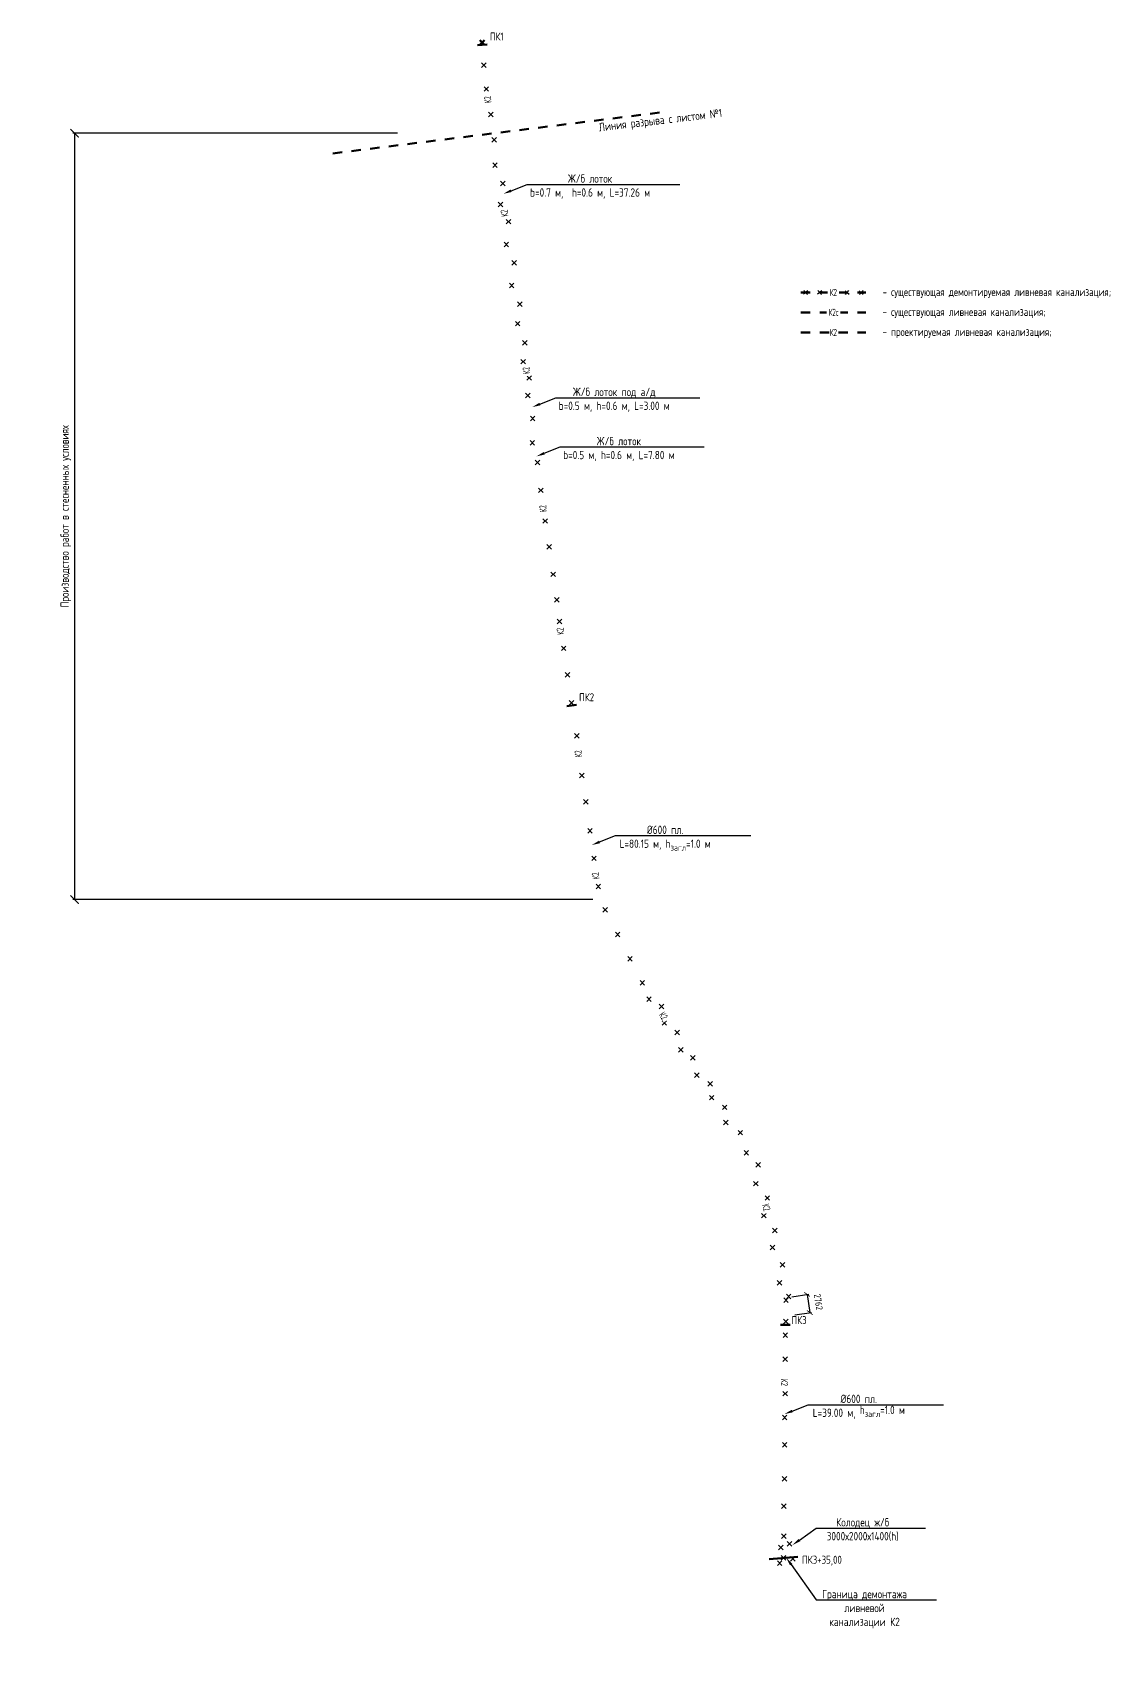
# Model space of a CAD drawing. Header units: millimetres. Extents: x 23834235 to 25435680, y -11289 to 22997815.
# Drawn here: x 24968214 to 25129846, y 22357913 to 22601488 of the extents above; entities that cross this region are included whole.
import ezdxf
from ezdxf import colors
from ezdxf.entities.mleader import LeaderData, LeaderLine
from ezdxf.math import Vec2, Vec3

# ---------------------------------------------------------------- set-up
doc = ezdxf.new("R2010")
doc.units = ezdxf.units.MM
doc.set_wipeout_variables(frame=1)
doc.linetypes.add('Штриховая', pattern=[2822.222233, 1411.111116, -1411.111116])
for name, color, linetype, lineweight in [('Text blocks_Ном._пера__28', 7, 'Continuous', 13), ('ВК_Текст', 7, 'Continuous', 25), ('Пикеты', 1, 'Continuous', 60), ('Труба К2', 7, 'Continuous', 60)]:
    doc.layers.add(name, color=color, linetype=linetype, lineweight=lineweight)
doc.layers.add('Выноски', color=7, linetype='Continuous')
doc.styles.add('GOST 2.304', font='GOST_type.ttf')
doc.styles.add('GOST_100', font='cs_gost2304.shx', dxfattribs={"width": 0.7, "height": 300})
doc.styles.get("Standard").update_dxf_attribs({"font": 'arial.ttf'})
doc.dimstyles.new('STANDARD$0', dxfattribs={"dimscale": 100, "dimtxt": 2.5, "dimasz": 1, "dimexe": 0.5, "dimexo": 2, "dimgap": 1, "dimtad": 1, "dimdec": 0, "dimzin": 0, "dimdsep": 46, "dimtxsty": 'Standard', "dimblk1": 'OBLIQUE', "dimblk2": 'OBLIQUE', "dimsah": 1, "dimcen": 2, "dimadec": 0, "dimazin": 0, "dimtfac": 1, "dimtdec": 4, "dimtofl": 0, "dimtmove": 2, "dimatfit": 3, "dimldrblk": 'OBLIQUE', "dimfxl": 1, "dimtolj": 1, "dimtzin": 0, "dimarcsym": 0})

# ---------------------------------------------------------------- blocks, each defined once
blk = doc.blocks.new('cross')
for p, q in [((-343, 343), (343, -343)), ((-343, -343), (343, 343))]:
    blk.add_line(p, q)
blk = doc.blocks.new('*U4')
at = {"color": 255}
blk.add_wipeout([(-200, 125), (200, 125), (200, -125), (-200, -125)], dxfattribs=at)
at = {"layer": 'ВК_Текст', "insert": (0, 0), "char_height": 250, "attachment_point": 5, "style": 'GOST_100'}
blk.add_mtext('К2', dxfattribs=at)
blk = doc.blocks.new('_ArchTick')
at = {"color": 0, "linetype": 'ByBlock', "const_width": 0.15}
blk.add_lwpolyline([(-0.5, -0.5), (0.5, 0.5)], dxfattribs=at)
blk = doc.blocks.new('*D12')
at = {"color": 0, "lineweight": -2, "transparency": 16777216}
for p, q in [((25082089, 22411880), (25084604, 22412259)), ((25084357, 22412222), (25084769, 22409491)), ((25082501, 22409149), (25085016, 22409528))]:
    blk.add_line(p, q, dxfattribs=at)
at = {"color": 0, "lineweight": -2, "transparency": 16777216, "xscale": 750.0000000000001, "yscale": 750.0000000000001, "zscale": 750.0000000000001}
for p, rotation in [((25084357, 22412222), 98.57885961178786), ((25084769, 22409491), 278.5788596117878)]:
    blk.add_blockref('_ArchTick', p, dxfattribs=dict(at, rotation=rotation))
at = {"color": 0, "transparency": 16777216, "insert": (25086047, 22411080), "char_height": 1000, "attachment_point": 5, "rotation": 278.57886, "style": 'GOST 2.304'}
blk.add_mtext('\\A1;2762', dxfattribs=at)
blk = doc.blocks.new('_Oblique')
at = {"color": 0, "linetype": 'ByBlock', "lineweight": -2}
blk.add_line((-0.5, -0.5), (0.5, 0.5), dxfattribs=at)
blk = doc.blocks.new('*D26')
at = {"color": 0, "lineweight": -2, "transparency": 16777216}
for p, q in [((25022926, 22586372), (24974264, 22586372)), ((24974514, 22586372), (24974514, 22471435)), ((25052229, 22471435), (24974264, 22471435))]:
    blk.add_line(p, q, dxfattribs=at)
at = {"color": 0, "lineweight": -2, "transparency": 16777216, "xscale": 1250, "yscale": 1250, "zscale": 1250}
for p, rotation in [((24974514, 22586372), 90), ((24974514, 22471435), 270)]:
    blk.add_blockref('_ArchTick', p, dxfattribs=dict(at, rotation=rotation))
at = {"color": 0, "transparency": 16777216, "insert": (24973210, 22528904), "char_height": 1250, "attachment_point": 5, "rotation": 90, "style": 'GOST 2.304'}
blk.add_mtext('\\A1;Производство работ в стесненных условиях', dxfattribs=at)
blk = doc.blocks.new('hdsgth')
at = {"color": 255}
blk.add_wipeout([(-1038, 533), (1038, 533), (1038, -533), (-1038, -533)], dxfattribs=at)
at = {"layer": 'ВК_Текст', "insert": (51, 25), "char_height": 1066.7, "attachment_point": 5, "rotation": 359.99126, "style": 'GOST_100'}
blk.add_mtext('К2c', dxfattribs=at)

msp = doc.modelspace()

# ---------------------------------------------------------------- linework, layer by layer
for p, q in [((25084440.976, 22562753.83, 72631.988), (25083825.606, 22562219.811, -72639.161)), ((25084400.301, 22562179.136, 72631.988), (25083866.282, 22562794.506, -72639.161)), ((25092163.435, 22562753.83, 72631.988), (25092778.806, 22562219.811, -72639.161)), ((25092204.111, 22562179.136, 72631.988), (25092738.13, 22562794.506, -72639.161))]:
    msp.add_line(p, q)
at = {"layer": 'Пикеты'}
for p, q in [((25034958.51, 22599587.121), (25036405.309, 22599705.569)), ((25048339.785, 22500460.561), (25049778.45, 22500654.206)), ((25080349.342, 22407658.827), (25081800.94, 22407647.793)), ((25078642.609, 22372525.751), (25082983.006, 22372881.094))]:
    msp.add_line(p, q, dxfattribs=at)
at = {"layer": 'Труба К2', "linetype": 'Штриховая'}
for p, q in [((25083421.448, 22562486.856), (25093182.964, 22562486.856)), ((25083421.448, 22559491.974), (25093182.964, 22559491.974))]:
    msp.add_line(p, q, dxfattribs=at)

# ---------------------------------------------------------------- block references
for p in [(25035879.711, 22596570.094), (25036261.952, 22593004.55), (25036951.905, 22589175.269), (25037439.497, 22585376.121), (25037556.372, 22581605.319), (25038743.204, 22578846.995), (25038389.964, 22575678.31), (25039578.691, 22573109.646), (25039257.409, 22569706.154), (25040446.136, 22566944.841), (25040063.668, 22563534.976), (25041286.628, 22560736.779), (25040964.776, 22557809.926), (25042045.121, 22554933.254), (25041783.053, 22552112.432), (25042692.577, 22549667.614), (25042470.238, 22547041.553), (25043208.374, 22543584.514), (25043156.4, 22539949.479), (25043945.183, 22536981.397), (25044423.752, 22532817.687), (25045098.768, 22528213.706), (25045689.929, 22524342.714), (25046283.554, 22520223.052), (25046815.917, 22516395.627), (25047213.966, 22513128.591), (25047858.2, 22509123.549), (25048414.712, 22505164.771), (25049046.36, 22500932.55), (25049847.804, 22495996.941), (25050571.951, 22490067.166), (25051195.904, 22486091.071), (25051808.521, 22481740.502), (25052401.312, 22477626.32), (25053059.989, 22473413.392), (25054071.49, 22469888.202), (25055951.915, 22466195.6), (25057806.561, 22462558.109), (25059657.15, 22458958.258), (25060648.521, 22456514.315), (25062532.168, 22455391.425), (25062947.239, 22452927.606), (25064874.141, 22451498.822), (25065433.571, 22448910.436), (25067236.168, 22447709.432), (25067816.145, 22445104.605), (25069803.74, 22443806.298), (25070050.568, 22441729.012), (25071991.951, 22440283.032), (25072174.144, 22438020.124), (25074347.306, 22436485.499), (25075248.035, 22433450.056), (25077020.835, 22431652.278), (25076662.931, 22428825.872), (25078392.173, 22426688.133), (25077869.742, 22424035.789), (25079520.625, 22421801.124), (25079165.375, 22419274.085), (25080677.888, 22416652.165), (25080217.363, 22413953.436), (25081186.102, 22411360.412), (25081587.753, 22411916.299), (25081086.173, 22406111.366), (25081165.1, 22408148.658), (25081065.133, 22402515.604), (25081055.997, 22397338.11), (25080992.764, 22393757.276), (25080992.233, 22389647.99), (25080983.628, 22384571.562), (25080848.442, 22380451.866), (25080872.894, 22375967.952), (25081703.339, 22374822.454), (25080431.173, 22374250.315), (25080812.807, 22372703.423), (25082212.198, 22372555.097), (25080240.336, 22371919.395)]:
    msp.add_blockref('cross', p)
at = {"layer": 'ВК_Текст', "xscale": 4.266666666666672, "yscale": 4.266666666666672, "zscale": 4.266666666666672}
msp.add_blockref('*U4', (25088302.125, 22556497.092), dxfattribs=at)
at = {"layer": 'ВК_Текст', "xscale": 4.26666666666667, "yscale": 4.26666666666667, "zscale": 4.26666666666667, "rotation": 97.2722889234666}
msp.add_blockref('*U4', (25050045.492, 22493315.72), dxfattribs=at)
at = {"layer": 'Пикеты'}
msp.add_blockref('cross', (25035651.306, 22599972.057), dxfattribs=at)

# ---------------------------------------------------------------- texts
at = {"insert": (25053050.084, 22587888.855), "char_height": 1250, "attachment_point": 1, "rotation": 6.70114011, "style": 'GOST 2.304'}
msp.add_mtext_dynamic_manual_height_columns('Линия разрыва с листом №1', width=25694.82588, gutter_width=12.5, heights=[0], dxfattribs=at)
at = {"layer": 'Text blocks_Ном._пера__28', "style": 'GOST 2.304'}
for s, p in [('- существующая демонтируемая ливневая канализация;', (25095673.886, 22561969.311)), ('- существующая ливневая канализация;', (25095673.886, 22558974.43)), ('- проектируемая ливневая канализация;', (25095673.886, 22555979.548))]:
    msp.add_text(s, height=1200, dxfattribs=at).set_placement(p)
at = {"layer": 'Пикеты', "style": 'GOST 2.304'}
for s, p in [('ПК1', (25036787.052, 22600280.009)), ('ПК2', (25050164.261, 22501191.048)), ('ПК3', (25082011.208, 22407769.552)), ('ПК3+35,00', (25083592.299, 22371830.447))]:
    msp.add_text(s, height=1200, dxfattribs=at).set_placement(p)

# ---------------------------------------------------------------- dimensions: what is measured, and where the dimension line sits
dim = msp.add_aligned_dim(p1=(25081100.642, 22411730.983), p2=(25081512.661, 22408999.818), distance=3292.945, dimstyle='STANDARD$0', override={"dimscale": 500, "dimtxt": 2, "dimasz": 1.5, "dimtxsty": 'GOST 2.304', "dimblk1": 'ArchTick', "dimblk2": 'ArchTick'})
dim.commit()
dim.dimension.update_dxf_attribs({"geometry": '*D12', "text_midpoint": (25086046.677, 22411080.473)})

# ---------------------------------------------------------------- leaders
at = {"layer": 'Выноски', "color": 0, "lineweight": -2}
ml = msp.add_multileader_mtext('Standard', dxfattribs=at)
ml.set_content('{\\C0;Колодец ж/б\\P3000х2000х1400(h)}', color=5, style='GOST 2.304')
ml.set_leader_properties(lineweight=-3)
ml.build(insert=Vec2(0, 0))
ml.multileader.update_dxf_attribs({"text_left_attachment_type": 6, "text_right_attachment_type": 6, "dogleg_length": 1, "arrow_head_size": 1250, "scale": 500})
ctx = ml.context
ctx.base_point, ctx.scale, ctx.char_height, ctx.arrow_head_size, ctx.landing_gap_size, ctx.plane_origin = Vec3(25085803.014, 22377171.473), 500, 1250, 1250, 900, Vec3(25080774.225, 22369302.008)
ctx.left_attachment, ctx.right_attachment, ctx.text_align_type = 6, 6, 1
notes = []
notes.append((ctx, [(0, (1, 1, 0), (25085703.166, 22377171.473), (1, 0), 99.848, [(1, [(25082193.433, 22374648.068)], 0, [])])]))
ctx.mtext.insert, ctx.mtext.alignment, ctx.mtext.flow_direction = Vec3(25092688.539, 22378671.473), 2, 5
ml = msp.add_multileader_mtext('Standard', dxfattribs=at)
ml.set_content('{\\C0;Граница демонтажа\\Pливневой\\Pканализации К2}', color=5, style='GOST 2.304')
ml.set_leader_properties(lineweight=-3)
ml.build(insert=Vec2(0, 0))
ml.multileader.update_dxf_attribs({"text_left_attachment_type": 6, "text_right_attachment_type": 6, "dogleg_length": 1, "arrow_head_size": 1250, "scale": 500})
ctx = ml.context
ctx.base_point, ctx.scale, ctx.char_height, ctx.arrow_head_size, ctx.landing_gap_size, ctx.plane_origin = Vec3(25085820.773, 22366403.703, -193576), 500, 1250, 1250, 900, Vec3(25093509.088, 22365697.346, -193576)
ctx.left_attachment, ctx.right_attachment, ctx.text_align_type = 6, 6, 1
notes.append((ctx, [(0, (1, 1, 0), (25085720.926, 22366403.703, -193576), (1, 0), 99.848, [(1, [(25081234.93, 22372717.338, -193576)], 0, [])])]))
ctx.mtext.insert, ctx.mtext.alignment, ctx.mtext.flow_direction = Vec3(25092963.179, 22367903.703, -193576), 2, 5
for ctx, leaders in notes:
    for number, flags, end, landing, length, lines in leaders:
        leader = LeaderData()
        leader.index, (leader.has_last_leader_line, leader.has_dogleg_vector, leader.attachment_direction) = number, flags
        leader.last_leader_point, leader.dogleg_vector, leader.dogleg_length = Vec3(end), Vec3(landing), length
        for number, points, colour, breaks in lines:
            line = LeaderLine()
            line.index, line.vertices, line.color, line.breaks = number, Vec3.list(points), colors.encode_raw_color(colour), breaks
            leader.lines.append(line)
        ctx.leaders.append(leader)

# ---------------------------------------------------------------- next in the draw order: linework, layer by layer
at = {"layer": 'Труба К2', "linetype": 'Штриховая'}
msp.add_line((25083421.448, 22556497.092), (25093182.964, 22556497.092), dxfattribs=at)

# ---------------------------------------------------------------- next in the draw order: block references
msp.add_blockref('hdsgth', (25088302.206, 22559492.132))
at = {"layer": 'ВК_Текст'}
for p, xscale, yscale, zscale, rotation in [((25036467.501, 22591413.945), 4.266666666666675, 4.266666666666675, 4.266666666666675, 98.58023269869653), ((25038962.362, 22574386.278), 4.266666666666672, 4.266666666666672, 4.266666666666672, 97.12920724593644), ((25042252.822, 22550788.909), 4.266666666666672, 4.266666666666672, 4.266666666666672, 98.00192400974863), ((25044757.581, 22530075.343), 4.266666666666675, 4.266666666666675, 4.266666666666675, 97.33044849013005), ((25047354.973, 22511693.287), 4.266666666666668, 4.266666666666668, 4.266666666666668, 96.83472394722435), ((25052646.775, 22475010.28), 4.266666666666672, 4.266666666666672, 4.266666666666672, 98.71925770153071), ((25062798.409, 22454000.114), 4.266666666666672, 4.266666666666672, 4.266666666666672, 305.7229738227686), ((25078243.226, 22425279.197), 4.266666666666672, 4.266666666666672, 4.266666666666672, 286.6226223718689), ((25080961.594, 22399014.311), 4.266666666666672, 4.266666666666672, 4.266666666666672, 268.4084857159073)]:
    msp.add_blockref('*U4', p, dxfattribs=dict(at, xscale=xscale, yscale=yscale, zscale=zscale, rotation=rotation))
at = {"layer": 'ВК_Текст', "xscale": 4.266666666666672, "yscale": 4.266666666666672, "zscale": 4.266666666666672}
msp.add_blockref('*U4', (25088302.206, 22562486.856), dxfattribs=at)

# ---------------------------------------------------------------- next in the draw order: linework, layer by layer
at = {"color": 1, "linetype": 'Штриховая', "lineweight": 50}
msp.add_line((25062231.167, 22589462.195), (25013097.092, 22583337.165), dxfattribs=at)
for p, q in [((25086550.1, 22562753.83, 72643.822), (25085934.73, 22562219.811, -72627.327)), ((25086509.424, 22562179.136, 72643.822), (25085975.405, 22562794.506, -72627.327)), ((25090054.312, 22562753.83, 72643.822), (25090669.682, 22562219.811, -72627.327)), ((25090094.988, 22562179.136, 72643.822), (25090629.007, 22562794.506, -72627.327))]:
    msp.add_line(p, q)

# ---------------------------------------------------------------- next in the draw order: dimensions: what is measured, and where the dimension line sits
dim = msp.add_linear_dim(base=(24974513.683, 22471435.22), p1=(25023926.041, 22586371.947), p2=(25053229.109, 22471435.22), angle=90, text='Производство работ в стесненных условиях', dimstyle='STANDARD$0', override={"dimscale": 500, "dimasz": 2.5, "dimtxsty": 'GOST 2.304', "dimblk1": 'ArchTick', "dimblk2": 'ArchTick'})
dim.commit()
dim.dimension.update_dxf_attribs({"geometry": '*D26', "text_midpoint": (24973209.538, 22528903.583)})

# ---------------------------------------------------------------- next in the draw order: leaders
at = {"layer": 'Выноски', "color": 0, "lineweight": -2}
ml = msp.add_multileader_mtext('Standard', dxfattribs=at)
ml.set_content('{\\C0;Ж/б лоток \\Pb=0.7 м,  h=0.6 м, L=37.26 м}', color=5, style='GOST 2.304')
ml.set_leader_properties(lineweight=-3)
ml.build(insert=Vec2(0, 0))
ml.multileader.update_dxf_attribs({"text_left_attachment_type": 6, "text_right_attachment_type": 6, "dogleg_length": 1, "arrow_head_size": 1250, "scale": 500})
ctx = ml.context
ctx.base_point, ctx.scale, ctx.char_height, ctx.arrow_head_size, ctx.landing_gap_size, ctx.plane_origin = Vec3(25042470.816, 22578698.422), 500, 1250, 1250, 900, Vec3(25012127.419, 22569233.667)
ctx.left_attachment, ctx.right_attachment, ctx.text_align_type = 6, 6, 1
notes = []
notes.append((ctx, [(0, (1, 1, 0), (25042370.969, 22578698.422), (1, 0), 99.848, [(1, [(25038811.1, 22577289.882)], 0, [])])]))
ctx.mtext.insert, ctx.mtext.alignment, ctx.mtext.flow_direction = Vec3(25051820.602, 22580198.422), 2, 5
ml = msp.add_multileader_mtext('Standard', dxfattribs=at)
ml.set_content('{\\C0;Ж/б лоток под а/д \\Pb=0.5 м, h=0.6 м, L=3.00 м}', color=5, style='GOST 2.304')
ml.set_leader_properties(lineweight=-3)
ml.build(insert=Vec2(0, 0))
ml.multileader.update_dxf_attribs({"text_left_attachment_type": 6, "text_right_attachment_type": 6, "dogleg_length": 1, "arrow_head_size": 1250, "scale": 500})
ctx = ml.context
ctx.base_point, ctx.scale, ctx.char_height, ctx.arrow_head_size, ctx.landing_gap_size, ctx.plane_origin = Vec3(25046786.394, 22546706.861), 500, 1250, 1250, 900, Vec3(25016442.997, 22537242.106)
ctx.left_attachment, ctx.right_attachment, ctx.text_align_type = 6, 6, 1
notes.append((ctx, [(0, (1, 1, 0), (25046686.547, 22546706.861), (1, 0), 99.848, [(1, [(25043126.678, 22545298.321)], 0, [])])]))
ctx.mtext.insert, ctx.mtext.alignment, ctx.mtext.flow_direction = Vec3(25055435.233, 22548206.861), 2, 5
ml = msp.add_multileader_mtext('Standard', dxfattribs=at)
ml.set_content('{\\C0;Ж/б лоток  \\Pb=0.5 м, h=0.6 м, L=7.80 м}', color=5, style='GOST 2.304')
ml.set_leader_properties(lineweight=-3)
ml.build(insert=Vec2(0, 0))
ml.multileader.update_dxf_attribs({"text_left_attachment_type": 6, "text_right_attachment_type": 6, "dogleg_length": 1, "arrow_head_size": 1250, "scale": 500})
ctx = ml.context
ctx.base_point, ctx.scale, ctx.char_height, ctx.arrow_head_size, ctx.landing_gap_size, ctx.plane_origin = Vec3(25047446.095, 22539325.041), 500, 1250, 1250, 900, Vec3(25017102.698, 22529860.287)
ctx.left_attachment, ctx.right_attachment, ctx.text_align_type = 6, 6, 1
notes.append((ctx, [(0, (1, 1, 0), (25047346.248, 22539325.041), (1, 0), 99.848, [(1, [(25043786.379, 22537916.501)], 0, [])])]))
ctx.mtext.insert, ctx.mtext.alignment, ctx.mtext.flow_direction = Vec3(25056139.609, 22540825.041), 2, 5
ml = msp.add_multileader_mtext('Standard', dxfattribs=at)
ml.set_content('\\A1;{\\C0;%%C600 пл.\\PL=80.15 м, h\\H0.7x;\\S^ загл;\\H1.4286x;=1.0 м}', color=5, style='GOST 2.304')
ml.set_leader_properties(lineweight=-3)
ml.build(insert=Vec2(0, 0))
ml.multileader.update_dxf_attribs({"text_left_attachment_type": 6, "text_right_attachment_type": 6, "dogleg_length": 1, "arrow_head_size": 1250, "scale": 500})
ctx = ml.context
ctx.base_point, ctx.scale, ctx.char_height, ctx.arrow_head_size, ctx.landing_gap_size, ctx.plane_origin = Vec3(25055726.363, 22481029.514), 500, 1250, 1250, 900, Vec3(25025382.966, 22471564.759)
ctx.left_attachment, ctx.right_attachment, ctx.text_align_type = 6, 6, 1
notes.append((ctx, [(0, (1, 1, 0), (25055626.515, 22481029.514), (1, 0), 99.848, [(1, [(25052066.647, 22479620.973)], 0, [])])]))
ctx.mtext.insert, ctx.mtext.alignment, ctx.mtext.flow_direction = Vec3(25063074.578, 22482529.519), 2, 5
ml = msp.add_multileader_mtext('Standard', dxfattribs=at)
ml.set_content('{\\C0;%%C600 пл.\\PL=39.00 м, \\A1;h\\H0.7x;\\S^ загл;\\H1.4286x;=1.0 м}', color=5, style='GOST 2.304')
ml.set_leader_properties(lineweight=-3)
ml.build(insert=Vec2(0, 0))
ml.multileader.update_dxf_attribs({"text_left_attachment_type": 6, "text_right_attachment_type": 6, "dogleg_length": 1, "arrow_head_size": 1250, "scale": 500})
ctx = ml.context
ctx.base_point, ctx.scale, ctx.char_height, ctx.arrow_head_size, ctx.landing_gap_size, ctx.plane_origin = Vec3(25084625.432, 22395680.566), 500, 1250, 1250, 900, Vec3(25054282.035, 22386215.811)
ctx.left_attachment, ctx.right_attachment, ctx.text_align_type = 6, 6, 1
notes.append((ctx, [(0, (1, 1, 0), (25084525.584, 22395680.566), (1, 0), 99.848, [(1, [(25080965.716, 22394272.026)], 0, [])])]))
ctx.mtext.insert, ctx.mtext.alignment, ctx.mtext.flow_direction = Vec3(25092107.672, 22397180.571), 2, 5
for ctx, leaders in notes:
    for number, flags, end, landing, length, lines in leaders:
        leader = LeaderData()
        leader.index, (leader.has_last_leader_line, leader.has_dogleg_vector, leader.attachment_direction) = number, flags
        leader.last_leader_point, leader.dogleg_vector, leader.dogleg_length = Vec3(end), Vec3(landing), length
        for number, points, colour, breaks in lines:
            line = LeaderLine()
            line.index, line.vertices, line.color, line.breaks = number, Vec3.list(points), colors.encode_raw_color(colour), breaks
            leader.lines.append(line)
        ctx.leaders.append(leader)

doc.saveas('drawing.dxf')
